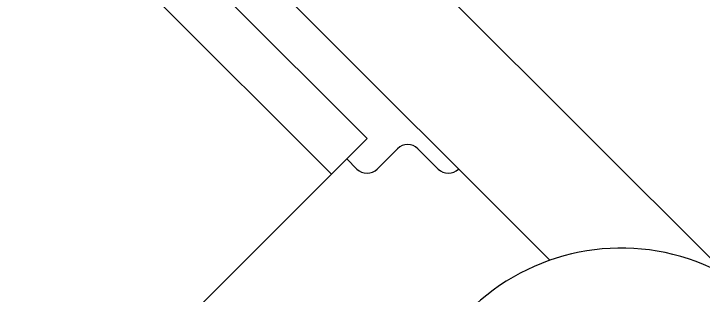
# Model space of a CAD drawing. Header units: inches. Extents: x -1293886 to -986005, y -15154 to 203628.
# Drawn here: x -1241842.9 to -1241679.4, y 86634.6 to 86701.3 of the extents above; entities that cross this region are included whole.
import ezdxf

# ---------------------------------------------------------------- set-up
doc = ezdxf.new("R2010")
doc.units = ezdxf.units.IN
doc.header["$LTSCALE"] = 100
doc.header["$MEASUREMENT"] = 0
doc.layers.add('W_DIM', color=4, linetype='Continuous')

# ---------------------------------------------------------------- blocks, each defined once
blk = doc.blocks.new('1111')
at = {"layer": 'W_DIM', "color": 7}
for p, q in [((-2281244.78, 1711172.45), (-2282318.85, 1712246.52)), ((-2281253.22, 1711164.02), (-2282327.28, 1712238.08)), ((-2281158.41, 1711139.1), (-2281302.62, 1711283.3)), ((-2281201.39, 1711143.52), (-2281321.89, 1711264.02)), ((-2281244.78, 1711172.45), (-2281343.58, 1711073.65)), ((-2281237.55, 1711170.04), (-2281242.36, 1711165.22)), ((-2281227.91, 1711165.22), (-2281232.73, 1711170.04)), ((-2281247.18, 1711165.22), (-2281249.6, 1711167.63))]:
    blk.add_line(p, q, dxfattribs=at)
for centre, radius, start, end in [((-2281235.14, 1711167.63), 3.41, 45, 135), ((-2281244.77, 1711167.63), 3.41, 225, 315), ((-2281225.5, 1711167.63), 3.41, 225, 315), ((-2281184.54, 1711095.34), 51.12, 0, 135)]:
    blk.add_arc(centre, radius, start, end, dxfattribs=at)

msp = doc.modelspace()

# ---------------------------------------------------------------- block references
at = {"layer": 'W_DIM'}
msp.add_blockref('1111', (1039485.65, -1624500.72), dxfattribs=at)

doc.saveas('drawing.dxf')
